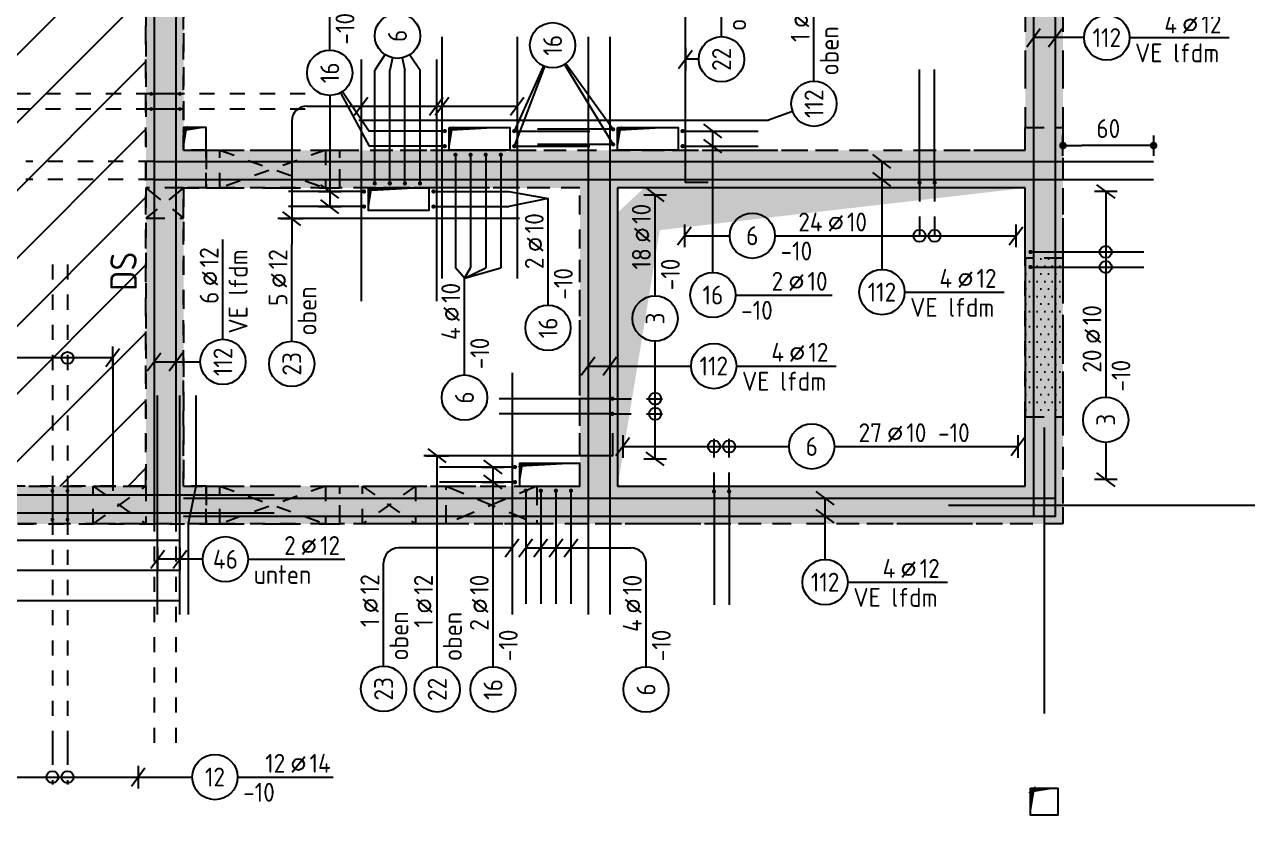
# Model space of a CAD drawing. Extents: x -19 to 96, y 0 to 49.
# Drawn here: x 36.05 to 44.15, y 21.72 to 26.97 of the extents above; entities that cross this region are included whole.
import ezdxf
from ezdxf.enums import TextEntityAlignment as Align

# ---------------------------------------------------------------- set-up
doc = ezdxf.new("R2010")
doc.units = 0
doc.header["$LTSCALE"] = 0.5
for name, pattern in [('AUSGEZOGEN', [1000.01, 1000, 0.01]), ('DASHED', [0.75, 0.5, -0.25]), ('DOT', [0.175, 0.05, -0.125]), ('HIDDEN', [0.375, 0.25, -0.125]), ('HIDDEN2', [0.187, 0.125, -0.062]), ('PUNKT', [0.175, 0.05, -0.125]), ('VERDECKT', [0.375, 0.25, -0.125])]:
    doc.linetypes.add(name, pattern=pattern)
for name, color, linetype in [('ACHSEN', 7, 'Continuous'), ('BETON', 7, 'Continuous'), ('Brüstung 1.UG', 7, 'Continuous'), ('BZ', 7, 'Continuous'), ('DD', 7, 'Continuous'), ('EG', 7, 'Continuous'), ('grau_dunkel', 7, 'Continuous'), ('grau_hell', 7, 'Continuous'), ('grau_mittel', 7, 'Continuous'), ('MASSE', 7, 'Continuous'), ('RND', 7, 'Continuous'), ('SCHATTEN', 7, 'Continuous'), ('SCHRAFF', 7, 'Continuous'), ('TEXT', 7, 'Continuous'), ('VERDECKT', 7, 'Continuous'), ('WD', 7, 'Continuous')]:
    doc.layers.add(name, color=color, linetype=linetype)
doc.layers.add('NOPLOT', color=7, linetype='Continuous', plot=False)
doc.styles.add('txt', font='isocp.shx')
doc.dimstyles.new('DOT_I', dxfattribs={"dimscale": 0.5, "dimtxt": 0.25, "dimasz": 0.25, "dimexe": 0.1, "dimexo": 0.3, "dimgap": 0.1, "dimtad": 1, "dimdec": 3, "dimzin": 3, "dimtxsty": 'txt', "dimblk": 'DOT', "dimblk1": 'DOT', "dimblk2": 'DOT', "dimsah": 1, "dimcen": 0.1, "dimse1": 1, "dimse2": 1, "dimazin": 0, "dimtfac": 1, "dimtdec": 4, "dimtix": 1, "dimtmove": 2, "dimatfit": 3, "dimfxl": 0, "dimtvp": 1, "dimtolj": 1, "dimtzin": 0, "dimarcsym": 0})
pattern_1 = [(0, (-68.37773, 378.069226), (0.025, 0.05), [0, -0.05])]

# ---------------------------------------------------------------- blocks, each defined once
blk = doc.blocks.new('lei_gre')
at = {"layer": 'RND', "color": 7, "linetype": 'Continuous'}
for p, q in [((-0.09, -0.12), (0.09, 0.12)), ((0, 0.15), (0, -0.15))]:
    blk.add_line(p, q, dxfattribs=at)
blk = doc.blocks.new('RND_LEI')
at = {"layer": 'RND', "color": 7, "linetype": 'Continuous'}
blk.add_line((1.022, 0.066), (1.19, 0.27), dxfattribs=at)
for centre, radius in [((0, 0), 0.3), ((1.106, 0.168), 0.075)]:
    blk.add_circle(centre, radius, dxfattribs=at)
at = {"layer": 'RND', "color": 7, "linetype": 'Continuous', "style": 'txt'}
blk.add_attdef('ANZ', text='', height=0.25, dxfattribs=at).set_placement((0.931, 0.057), align=Align.RIGHT)
for tag, p in [('DUM', (1.253, 0.057)), ('ABSTD', (1.674, 0.057)), ('POSTXT', (0.374, -0.327))]:
    blk.add_attdef(tag, p, '', height=0.25, dxfattribs=at)
blk.add_attdef('POSL', text='', height=0.25, dxfattribs=at).set_placement((0, 0), align=Align.MIDDLE)
blk = doc.blocks.new('DOT')
at = {"layer": 'MASSE', "color": 7, "linetype": 'Continuous'}
for p, q in [((0, 0), (-1, 0)), ((0, 0.54), (0, -0.54))]:
    blk.add_line(p, q, dxfattribs=at)
at = {"layer": 'MASSE', "color": 7, "linetype": 'Continuous', "const_width": 0.2}
blk.add_lwpolyline([(-0.1, 0, 1), (0.1, 0, 1)], format="xyb", close=True, dxfattribs=at)
blk = doc.blocks.new('*D80')
at = {"layer": 'Defpoints', "color": 0, "linetype": 'AUSGEZOGEN', "transparency": 16777216}
for p in [(42.9322, 26.1686), (42.9322, 26.1686), (43.5322, 26.1686)]:
    blk.add_point(p, dxfattribs=at)
at = {"layer": 'MASSE', "color": 0, "linetype": 'AUSGEZOGEN', "lineweight": -2, "transparency": 16777216}
blk.add_line((43.4072, 26.1686), (43.0572, 26.1686), dxfattribs=at)
at = {"layer": 'MASSE', "color": 0, "linetype": 'AUSGEZOGEN', "lineweight": -2, "transparency": 16777216, "xscale": 0.125, "yscale": 0.125, "zscale": 0.125, "rotation": 180}
blk.add_blockref('DOT', (42.9322, 26.1686), dxfattribs=at)
at = {"layer": 'MASSE', "color": 0, "linetype": 'AUSGEZOGEN', "lineweight": -2, "transparency": 16777216, "xscale": 0.125, "yscale": 0.125, "zscale": 0.125}
blk.add_blockref('DOT', (43.5322, 26.1686), dxfattribs=at)
at = {"layer": 'MASSE', "color": 0, "linetype": 'AUSGEZOGEN', "transparency": 16777216, "insert": (43.2322, 26.2811), "char_height": 0.125, "attachment_point": 5, "style": 'txt'}
blk.add_mtext('\\A1;60', dxfattribs=at)

msp = doc.modelspace()

# ---------------------------------------------------------------- hatches: boundary and pattern name
at = {"layer": 'Brüstung 1.UG', "linetype": 'AUSGEZOGEN'}
h = msp.add_hatch(dxfattribs=at)
h.set_pattern_fill('DOTS', color=102, scale=0.8, double=1)
h.set_pattern_definition([(0, (-67.68925, 478.069226), (0.025, 0.05), [0, -0.05])])
h.paths.add_polyline_path([(42.6822, 24.9561), (42.9322, 24.9561), (42.9322, 25.4227), (42.6822, 25.4227)])
h.paths.add_polyline_path([(42.6822, 24.3727), (42.9322, 24.3727), (42.9322, 24.9561), (42.6822, 24.9561)])
at = {"layer": 'grau_hell', "linetype": 'AUSGEZOGEN'}
h = msp.add_hatch(dxfattribs=at)
h.set_pattern_fill('ANSI31', color=9, scale=0.1, style=0, double=1)
h.set_pattern_definition([(45, (0.70277, 0), (-0.2245064, 0.2245064), [])])
h.paths.add_polyline_path([(18.0072, 31.697), (18.0072, 37.8627), (16.6822, 37.8627), (16.6822, 36.6227), (16.6822, 35.4877), (16.6822, 31.0327), (16.8722, 31.0327), (16.8722, 30.8527), (16.6822, 30.8527), (16.6822, 29.9127), (16.6822, 28.2877), (21.5772, 28.2877), (21.9772, 28.2877), (22.3322, 28.2877), (23.2172, 28.2877), (25.9822, 28.2877), (25.9822, 28.0377), (25.7322, 28.0377), (25.7322, 27.5077), (25.9822, 27.5077), (25.9822, 27.7577), (26.2322, 27.7577), (26.2322, 27.5077), (29.9697, 27.5077), (29.9697, 23.9127), (36.8572, 23.9127), (36.8572, 27.6877), (36.4072, 27.6877), (36.4072, 28.1377), (36.8572, 28.1377), (36.8572, 28.2877), (38.4872, 28.2877), (39.0872, 28.2877), (41.6322, 28.2877), (41.6322, 28.8377), (41.6322, 29.9127), (41.6322, 30.1627), (42.6822, 30.1627), (42.6822, 35.4877), (42.6822, 36.6227), (42.6822, 37.8627), (41.3822, 37.8627), (41.3822, 31.697)])
h.paths.add_polyline_path([(25.2322, 30.6627), (25.2322, 29.9677), (24.9822, 29.9677), (24.9822, 30.6627)], flags=16)
h.paths.add_polyline_path([(26.6322, 30.6627), (26.8822, 30.6627), (26.8822, 30.4627), (27.0822, 30.4627), (27.0822, 30.2627), (26.8822, 30.2627), (26.8822, 29.9677), (26.6322, 29.9677)], flags=16)
h.paths.add_polyline_path([(24.3172, 31.0327), (24.3172, 30.8527), (24.1372, 30.8527), (24.1372, 31.0327)], flags=16)
h.paths.add_polyline_path([(23.9772, 31.0327), (23.9772, 30.8527), (23.7972, 30.8527), (23.7972, 31.0327)], flags=16)
h.paths.add_polyline_path([(23.1322, 30.6627), (23.1322, 29.9677), (22.8822, 29.9677), (22.8822, 30.6627)], flags=16)
h.paths.add_polyline_path([(28.7322, 30.6627), (28.9822, 30.6627), (28.9822, 29.9677), (28.7322, 29.9677)], flags=16)
h.paths.add_polyline_path([(28.6872, 28.1377), (29.1872, 28.1377), (29.1872, 27.6777), (28.6872, 27.6777)], flags=16)
h.paths.add_polyline_path([(21.4822, 30.6627), (21.4822, 29.9677), (21.2322, 29.9677), (21.2322, 30.6627)], flags=16)
h.paths.add_polyline_path([(30.3822, 30.6627), (30.6322, 30.6627), (30.6322, 30.4627), (30.8322, 30.4627), (30.8322, 30.2627), (30.6322, 30.2627), (30.6322, 29.9677), (30.3822, 29.9677)], flags=16)
h.paths.add_polyline_path([(29.5272, 28.1377), (29.9472, 28.1377), (29.9472, 27.7177), (29.5272, 27.7177)], flags=16)
h.paths.add_polyline_path([(31.2922, 31.0327), (31.4722, 31.0327), (31.4722, 30.8527), (31.2922, 30.8527)], flags=16)
h.paths.add_polyline_path([(31.6372, 31.0327), (31.8172, 31.0327), (31.8172, 30.8527), (31.6372, 30.8527)], flags=16)
h.paths.add_polyline_path([(19.3822, 30.6627), (19.3822, 29.9677), (19.1322, 29.9677), (19.1322, 30.6627)], flags=16)
h.paths.add_polyline_path([(32.4822, 30.6627), (32.7322, 30.6627), (32.7322, 29.9677), (32.4822, 29.9677)], flags=16)
h.paths.add_polyline_path([(32.5072, 28.1377), (33.0072, 28.1377), (33.0072, 27.6377), (32.5072, 27.6377)], flags=16)
h.paths.add_polyline_path([(17.5416, 30.7777), (17.5416, 30.5977), (17.3616, 30.5977), (17.3616, 30.7777)], flags=16)
h.paths.add_polyline_path([(34.1322, 30.6627), (34.3822, 30.6627), (34.3822, 29.9677), (34.1322, 29.9677)], flags=16)
h.paths.add_polyline_path([(33.9122, 28.0777), (34.2122, 28.0777), (34.2122, 27.7777), (33.9122, 27.7777)], flags=16)
h.paths.add_polyline_path([(36.2322, 30.6627), (36.4822, 30.6627), (36.4822, 29.9677), (36.2322, 29.9677)], flags=16)
h.paths.add_polyline_path([(37.8822, 30.6627), (38.1322, 30.6627), (38.1322, 29.9677), (37.8822, 29.9677)], flags=16)
h.paths.add_polyline_path([(38.7972, 31.0327), (38.9772, 31.0327), (38.9772, 30.8527), (38.7972, 30.8527)], flags=16)
h.paths.add_polyline_path([(39.1372, 31.0327), (39.3172, 31.0327), (39.3172, 30.8527), (39.1372, 30.8527)], flags=16)
h.paths.add_polyline_path([(39.9822, 30.6627), (40.2322, 30.6627), (40.2322, 29.9677), (39.9822, 29.9677)], flags=16)
h.paths.add_polyline_path([(41.8216, 30.7777), (42.0016, 30.7777), (42.0016, 30.5977), (41.8216, 30.5977)], flags=16)
at = {"layer": 'grau_mittel'}
for points in [[(37.1072, 25.8877), (37.2572, 25.8877), (37.2572, 26.1377), (37.1072, 26.1377), (37.1072, 28.0377), (38.4872, 28.0377), (38.4872, 28.2877), (36.8572, 28.2877), (36.8572, 23.9127), (25.7322, 23.9127), (24.7822, 23.9127), (24.7822, 28.0377), (25.7322, 28.0377), (25.9822, 28.0377), (25.9822, 28.2877), (23.2172, 28.2877), (23.2172, 28.0377), (23.3672, 28.0377), (23.3672, 26.8477), (20.5172, 26.8477), (20.5172, 28.0377), (21.5772, 28.0377), (21.5772, 28.2877), (13.9322, 28.2877), (13.9322, 23.6627), (14.3322, 23.6627), (14.3322, 23.9127), (14.1822, 23.9127), (14.1822, 28.0377), (20.2672, 28.0377), (20.2672, 23.9127), (20.1172, 23.9127), (20.1172, 23.6627), (20.6672, 23.6627), (20.6672, 23.9127), (20.5172, 23.9127), (20.5172, 26.5977), (23.6172, 26.5977), (23.6172, 28.0377), (24.5322, 28.0377), (24.5322, 23.9127), (23.6172, 23.9127), (21.6772, 23.9127), (21.6772, 23.6627), (37.2572, 23.6627), (37.2572, 23.9127), (37.1072, 23.9127)], [(38.1422, 26.1377), (38.1422, 25.8877), (39.7322, 25.8877), (39.7322, 23.9127), (39.4472, 23.9127), (39.4467, 23.6627), (42.9322, 23.6627), (42.9322, 24.3727), (42.6822, 24.3727), (42.6822, 23.9127), (39.9822, 23.9127), (39.9822, 25.8877), (42.6822, 25.8877), (42.6822, 25.4227), (42.9322, 25.4227), (42.9322, 26.2874), (42.6822, 26.2874), (42.6822, 26.1377)], [(38.1422, 23.9127), (38.1422, 23.6627), (38.8472, 23.6627), (38.8472, 23.9127)]]:
    msp.add_hatch(color=61, dxfattribs=at).paths.add_polyline_path(points)
h = msp.add_hatch(color=61, dxfattribs=at)
h.paths.add_polyline_path([(42.9322, 27.1724), (42.6822, 27.1724), (42.6822, 26.2874), (42.9322, 26.2874)])
h.paths.add_polyline_path([(42.9322, 25.4227), (42.6822, 25.4227), (42.6822, 24.3727), (42.9322, 24.3727)])
h = msp.add_hatch(color=61, dxfattribs=at)
h.paths.add_polyline_path([(37.2572, 26.1377), (37.2572, 25.8877), (38.1422, 25.8877), (38.1422, 26.1377)])
h.paths.add_polyline_path([(37.2572, 23.9127), (37.2572, 23.6627), (38.1422, 23.6627), (38.1422, 23.9127)])
at = {"layer": 'SCHRAFF', "linetype": 'AUSGEZOGEN'}
h = msp.add_hatch(dxfattribs=at)
h.set_pattern_fill('DOTS', scale=0.8, double=1)
h.set_pattern_definition(pattern_1)
h.paths.add_polyline_path([(37.1072, 28.0377), (42.6822, 28.0377), (42.6822, 27.1724), (42.9322, 27.1724), (42.9322, 28.2877), (36.8572, 28.2877), (36.8572, 27.5077), (35.8072, 27.5077), (35.8072, 27.2577), (36.8572, 27.2577), (36.8572, 23.9127), (35.6122, 23.9127), (35.6122, 23.6627), (37.2572, 23.6627), (37.2572, 23.9127), (37.1072, 23.9127), (37.1072, 25.8877), (37.2572, 25.8877), (37.2572, 26.1377), (37.1072, 26.1377)])
h = msp.add_hatch(dxfattribs=at)
h.set_pattern_fill('DOTS', scale=0.8, double=1)
h.set_pattern_definition(pattern_1)
h.paths.add_polyline_path([(42.9322, 26.2874), (42.6822, 26.2874), (42.6822, 26.1377), (38.1422, 26.1377), (38.1422, 25.8877), (39.7322, 25.8877), (39.7322, 23.9127), (38.1422, 23.9127), (38.1422, 23.6627), (42.9322, 23.6627), (42.9322, 24.3727), (42.6822, 24.3727), (42.6822, 23.9127), (39.9822, 23.9127), (39.9822, 25.8877), (42.6822, 25.8877), (42.6822, 25.4227), (42.9322, 25.4227)])

# ---------------------------------------------------------------- linework, layer by layer
at = {"layer": 'ACHSEN', "color": 140, "linetype": 'AUSGEZOGEN'}
for p, q in [((42.8072, 24.3004), (42.8072, 22.4065)), ((42.1743, 23.7877), (44.2503, 23.7877))]:
    msp.add_line(p, q, dxfattribs=at)
at = {"layer": 'BETON', "color": 6, "linetype": 'AUSGEZOGEN', "lineweight": -2}
for p, q in [((42.6822, 26.1377), (42.6822, 26.2874)), ((42.6822, 25.8877), (39.9822, 25.8877)), ((39.9822, 25.8877), (39.9822, 23.9127)), ((42.6822, 25.4227), (42.6822, 25.8877)), ((42.6822, 23.9127), (42.6822, 24.3727)), ((39.9822, 23.9127), (42.6822, 23.9127))]:
    msp.add_line(p, q, dxfattribs=at)
at = {"layer": 'BETON', "color": 6, "linetype": 'AUSGEZOGEN'}
msp.add_line((42.6822, 25.4227), (42.6822, 24.3727), dxfattribs=at)
at = {"layer": 'Brüstung 1.UG', "color": 102, "linetype": 'DOT'}
for p, q in [((42.6822, 24.3727), (42.6822, 25.4227)), ((42.9322, 25.4227), (42.9322, 24.3727))]:
    msp.add_line(p, q, dxfattribs=at)
at = {"layer": 'BZ', "color": 102, "linetype": 'PUNKT'}
for p, q in [((37.3472, 26.1377), (38.0472, 25.8877)), ((38.0472, 26.1377), (37.3472, 25.8877)), ((36.5072, 23.6627), (36.8572, 23.9127)), ((36.5072, 23.9127), (36.8572, 23.6627)), ((37.3472, 23.9127), (38.0472, 23.6627)), ((38.0472, 23.9127), (37.3472, 23.6627)), ((38.2922, 23.9127), (38.6422, 23.6627)), ((38.6422, 23.9127), (38.2922, 23.6627))]:
    msp.add_line(p, q, dxfattribs=at)
for points in [[(37.3472, 26.1377), (38.0472, 26.1377), (38.0472, 25.8877), (37.3472, 25.8877)], [(36.5072, 23.9127), (36.8572, 23.9127), (36.8572, 23.6627), (36.5072, 23.6627)], [(37.3472, 23.9127), (38.0472, 23.9127), (38.0472, 23.6627), (37.3472, 23.6627)], [(38.2922, 23.9127), (38.6422, 23.9127), (38.6422, 23.6627), (38.2922, 23.6627)]]:
    msp.add_lwpolyline(points, close=True, dxfattribs=at)
at = {"layer": 'DD', "color": 7, "linetype": 'AUSGEZOGEN'}
for points in [[(37.1072, 26.1377), (37.2572, 26.1377), (37.2572, 26.2877), (37.1072, 26.2877)], [(38.8672, 26.2877), (39.2672, 26.2877), (39.2672, 26.1377), (38.8672, 26.1377)], [(39.9822, 26.2877), (40.3822, 26.2877), (40.3822, 26.1377), (39.9822, 26.1377)], [(38.3321, 25.8877), (38.7322, 25.8877), (38.7322, 25.7377), (38.3321, 25.7377)], [(39.3322, 23.9127), (39.7322, 23.9127), (39.7322, 24.0627), (39.3322, 24.0627)], [(42.7172, 21.9127), (42.8972, 21.9127), (42.8972, 21.7327), (42.7172, 21.7327)]]:
    msp.add_lwpolyline(points, close=True, dxfattribs=at)
at = {"layer": 'EG', "color": 0, "linetype": 'DOT', "lineweight": -2}
for p, q in [((37.1072, 26.1377), (37.1072, 28.0377)), ((36.8572, 27.2577), (36.8572, 23.9127)), ((42.6822, 26.1377), (42.6822, 26.2874)), ((42.6822, 26.2874), (42.9322, 26.2874)), ((42.9322, 26.2874), (42.9322, 25.4227)), ((37.2572, 26.1377), (37.1072, 26.1377)), ((37.2572, 25.8877), (37.2572, 26.1377)), ((38.1422, 26.1377), (42.6822, 26.1377)), ((38.1422, 25.8877), (38.1422, 26.1377)), ((37.1072, 23.9127), (37.1072, 25.8877)), ((37.1072, 25.8877), (37.2572, 25.8877)), ((39.7322, 25.8877), (38.1422, 25.8877)), ((39.7322, 23.9127), (39.7322, 25.8877)), ((42.6822, 25.8877), (39.9822, 25.8877)), ((39.9822, 25.8877), (39.9822, 23.9127)), ((42.6822, 25.4227), (42.6822, 25.8877)), ((42.9322, 25.4227), (42.6822, 25.4227)), ((42.6822, 23.9127), (42.6822, 24.3727)), ((42.6822, 24.3727), (42.9322, 24.3727)), ((42.9322, 24.3727), (42.9322, 23.6627)), ((36.8572, 23.9127), (35.6122, 23.9127)), ((37.2572, 23.9127), (37.1072, 23.9127)), ((37.2572, 23.6627), (37.2572, 23.9127)), ((38.1422, 23.6627), (38.1422, 23.9127)), ((38.1422, 23.9127), (39.7322, 23.9127)), ((39.9822, 23.9127), (42.6822, 23.9127)), ((35.6122, 23.6627), (37.2572, 23.6627)), ((42.9322, 23.6627), (38.1422, 23.6627))]:
    msp.add_line(p, q, dxfattribs=at)
at = {"layer": 'grau_dunkel', "color": 21}
msp.add_lwpolyline([(42.6822, 25.8877, 0, 0.31, 0), (39.9911, 25.7329, 0, 0, 0), (40.1427, 25.8746, 0.3221, 0, 0), (39.9822, 23.9127, 0, 0, 0)], format="xyseb", dxfattribs=at)
at = {"layer": 'NOPLOT', "color": 191, "linetype": 'Continuous'}
for points in [[(36.6378, 24.7626), (36.6378, 23.8816)], [(37.188, 24.5127), (37.188, 23.9127), (37.138, 23.6627), (37.138, 23.0627)]]:
    msp.add_lwpolyline(points, dxfattribs=at)
at = {"layer": 'RND', "color": 7, "linetype": 'AUSGEZOGEN'}
for p, q in [((40.6701, 26.8899), (40.6701, 27.5299)), ((38.0752, 26.8004), (38.0752, 27.4404)), ((41.2824, 26.5955), (41.2824, 27.2555)), ((43.3725, 26.8832), (44.0325, 26.8832)), ((43.2151, 25.8641), (43.2151, 25.1028)), ((39.5209, 25.1112), (39.5209, 25.8174)), ((40.2301, 25.1732), (40.2301, 25.843)), ((37.3672, 24.8858), (37.3672, 25.5458)), ((40.4246, 25.571), (40.7243, 25.571)), ((41.0243, 25.571), (42.6201, 25.571)), ((37.8234, 24.8727), (37.8234, 25.5127)), ((38.9677, 24.6496), (38.9677, 25.2896)), ((41.8827, 25.1977), (42.5427, 25.1977)), ((40.7631, 25.1787), (41.4031, 25.1787)), ((43.2151, 25.1028), (43.2151, 24.5024)), ((40.2301, 24.0935), (40.2301, 24.8732)), ((36.6378, 24.7622), (35.6378, 24.7622)), ((40.769, 24.7084), (41.429, 24.7084)), ((40.0161, 24.1757), (41.1178, 24.1757)), ((41.4178, 24.1757), (42.6328, 24.1757)), ((43.2151, 24.2024), (43.2151, 23.956)), ((37.534, 23.4287), (38.174, 23.4287)), ((38.4316, 22.7203), (38.4316, 23.3603)), ((38.7867, 22.7169), (38.7867, 23.3569)), ((39.1565, 22.7164), (39.1565, 23.3564)), ((40.1701, 22.716), (40.1701, 23.356)), ((41.5065, 23.2768), (42.1665, 23.2768)), ((35.6306, 21.9862), (36.8062, 21.9862)), ((36.8062, 21.9862), (37.1646, 21.9862)), ((37.4646, 21.9862), (38.0968, 21.9862))]:
    msp.add_line(p, q, dxfattribs=at)
at = {"layer": 'RND', "color": 102, "linetype": 'AUSGEZOGEN'}
for p, q in [((43.0725, 26.8832), (42.737, 26.8832)), ((38.441, 26.7704), (38.373, 26.6677)), ((38.4912, 26.7491), (38.473, 26.6677)), ((38.5555, 26.7489), (38.573, 26.6677)), ((38.606, 26.7701), (38.673, 26.6677)), ((40.5201, 26.7399), (40.4311, 26.7399)), ((39.49, 26.6959), (39.2971, 26.2645)), ((39.498, 26.6927), (39.2971, 26.1645)), ((39.6294, 26.7049), (39.9521, 26.1763)), ((39.6389, 26.7112), (39.9521, 26.2763)), ((38.0752, 26.5004), (38.0752, 25.7645)), ((38.1464, 26.5184), (38.3372, 26.1645)), ((38.1594, 26.5263), (38.3372, 26.2645)), ((37.9234, 26.4299), (39.3164, 26.4299)), ((41.1414, 26.3944), (40.9822, 26.3367)), ((37.8234, 26.3299), (37.8234, 25.5127)), ((40.6131, 25.3287), (40.6131, 26.2645)), ((41.7327, 26.0634), (41.7327, 25.3477)), ((39.2622, 25.8645), (39.5209, 25.8174)), ((39.5209, 25.8174), (39.2622, 25.7645)), ((38.9677, 25.2896), (38.908, 25.3577)), ((38.9677, 25.2896), (39.208, 25.3577)), ((38.9677, 25.2896), (39.108, 25.3577)), ((38.9677, 25.2896), (39.008, 25.3577)), ((36.9111, 24.7358), (37.2172, 24.7358)), ((39.7866, 24.7084), (40.469, 24.7084)), ((38.7867, 23.3569), (38.7867, 24.1144)), ((39.1565, 23.3564), (39.1565, 24.0395)), ((41.3565, 23.4268), (41.3565, 23.8331)), ((39.2829, 23.5043), (38.5316, 23.5043)), ((39.373, 23.5043), (40.0701, 23.5043)), ((37.234, 23.4287), (36.9351, 23.4287)), ((38.4316, 23.3603), (38.4316, 23.4043)), ((40.1701, 23.356), (40.1701, 23.4043))]:
    msp.add_line(p, q, dxfattribs=at)
at = {"layer": 'RND', "color": 102, "linetype": 'VERDECKT'}
for p, q in [((36.0624, 26.5104), (35.8432, 26.5104)), ((36.0624, 26.4104), (35.8432, 26.4104)), ((41.9818, 25.9227), (41.9818, 25.521)), ((42.0818, 25.9227), (42.0818, 25.521)), ((39.9472, 24.4919), (40.2801, 24.4919)), ((39.9472, 24.3919), (40.2801, 24.3919)), ((40.6205, 23.8777), (40.6205, 24.2257)), ((40.7205, 23.8777), (40.7205, 24.2257)), ((36.2378, 22.1914), (36.2378, 21.9362)), ((36.3378, 22.1914), (36.3378, 21.9362))]:
    msp.add_line(p, q, dxfattribs=at)
at = {"layer": 'RND', "color": 1, "linetype": 'HIDDEN2'}
for p, q in [((36.9072, 26.0634), (36.0624, 26.0634)), ((36.9072, 25.9444), (36.0624, 25.9444)), ((36.9111, 23.7127), (36.9111, 22.1914)), ((37.0556, 23.7127), (37.0556, 22.1914))]:
    msp.add_line(p, q, dxfattribs=at)
at = {"layer": 'RND', "color": 1, "linetype": 'AUSGEZOGEN'}
for points in [[(42.737, 30.1627), (42.737, 23.7127)], [(42.881, 30.1627), (42.881, 23.7127)], [(36.9111, 28.2377), (36.9111, 23.7127)], [(37.0556, 28.2377), (37.0556, 23.7127)], [(40.5811, 25.9244), (40.4311, 25.9244), (40.4311, 27.1744)], [(38.8179, 26.8877), (38.8179, 25.2877)], [(39.3164, 26.8877), (39.3164, 25.2877)], [(39.7866, 26.8877), (39.7866, 23.0627)], [(39.9306, 26.8877), (39.9306, 23.0627)], [(38.2829, 26.7377), (38.2829, 25.1377)], [(38.7814, 26.7377), (38.7814, 25.1377)], [(38.373, 25.9177), (38.373, 26.6677)], [(38.473, 25.9177), (38.473, 26.6677)], [(38.573, 25.9177), (38.573, 26.6677)], [(38.673, 25.9177), (38.673, 26.6677)], [(41.9818, 25.9227), (41.9818, 26.6727)], [(42.0818, 25.9227), (42.0818, 26.6727)], [(37.0826, 26.5104), (36.8924, 26.5104)], [(37.0826, 26.4104), (36.8924, 26.4104)], [(38.2672, 26.3367), (40.9822, 26.3367)], [(38.8372, 26.2645), (38.3372, 26.2645)], [(39.2971, 26.2645), (39.7971, 26.2645)], [(39.9521, 26.2763), (39.4521, 26.2763)], [(40.4122, 26.2645), (40.9122, 26.2645)], [(39.9521, 26.1763), (39.4521, 26.1763)], [(38.8372, 26.1645), (38.3372, 26.1645)], [(38.908, 26.1077), (38.908, 25.3577)], [(39.008, 26.1077), (39.008, 25.3577)], [(39.108, 26.1077), (39.108, 25.3577)], [(39.208, 26.1077), (39.208, 25.3577)], [(39.2971, 26.1645), (39.7971, 26.1645)], [(40.4122, 26.1645), (40.9122, 26.1645)], [(36.9072, 26.0634), (43.5322, 26.0634)], [(36.9072, 25.9444), (43.5322, 25.9444)], [(38.3022, 25.8645), (37.8022, 25.8645)], [(38.7622, 25.8645), (39.2622, 25.8645)], [(38.3022, 25.7645), (37.8022, 25.7645)], [(38.7622, 25.7645), (39.2622, 25.7645)], [(39.3322, 25.6847), (37.7322, 25.6847)], [(42.7172, 25.4639), (43.4672, 25.4639)], [(42.7172, 25.3639), (43.4672, 25.3639)], [(39.2829, 24.6627), (39.2829, 23.0627)], [(36.9351, 23.0627), (36.9351, 24.5127)], [(37.0828, 23.0627), (37.0828, 24.5127)], [(39.9472, 24.4919), (39.1972, 24.4919)], [(39.9472, 24.3919), (39.1972, 24.3919)], [(39.9489, 24.2644), (39.9489, 24.1144), (38.6989, 24.1144)], [(39.3022, 24.0395), (38.8022, 24.0395)], [(39.3022, 23.9395), (38.8022, 23.9395)], [(28.6822, 23.856), (37.7072, 23.856)], [(36.2378, 23.8816), (36.2378, 23.6914)], [(36.3378, 23.8816), (36.3378, 23.6914)], [(37.1072, 23.8331), (42.8822, 23.8331)], [(39.373, 23.8827), (39.373, 23.1327)], [(39.473, 23.8827), (39.473, 23.1327)], [(39.573, 23.8827), (39.573, 23.1327)], [(39.673, 23.8827), (39.673, 23.1327)], [(40.6205, 23.8777), (40.6205, 23.1277)], [(40.7205, 23.8777), (40.7205, 23.1277)], [(28.6822, 23.737), (37.7072, 23.737)], [(37.1072, 23.7142), (42.8822, 23.7142)], [(37.0768, 23.5539), (33.0768, 23.5539)], [(37.0768, 23.3539), (33.0768, 23.3539)], [(37.0768, 23.1539), (33.0768, 23.1539)]]:
    msp.add_lwpolyline(points, dxfattribs=at)
at = {"layer": 'RND', "color": 1, "linetype": 'DOT'}
for points in [[(36.8924, 26.5104), (36.0624, 26.5104)], [(37.9126, 26.5104), (37.0826, 26.5104)], [(36.8924, 26.4104), (36.0624, 26.4104)], [(37.9126, 26.4104), (37.0826, 26.4104)], [(36.2378, 25.3816), (36.2378, 23.8816)], [(36.3378, 25.3816), (36.3378, 23.8816)], [(36.2378, 23.6914), (36.2378, 22.1914)], [(36.3378, 23.6914), (36.3378, 22.1914)]]:
    msp.add_lwpolyline(points, dxfattribs=at)
at = {"layer": 'RND', "color": 7, "linetype": 'AUSGEZOGEN'}
for points, const_width in [([(36.8987, 26.5104, 1), (36.8862, 26.5104, 1)], 0.0125), ([(37.0888, 26.5104, 1), (37.0763, 26.5104, 1)], 0.0125), ([(36.8987, 26.4104, 1), (36.8862, 26.4104, 1)], 0.0125), ([(37.0888, 26.4104, 1), (37.0763, 26.4104, 1)], 0.0125), ([(38.8372, 26.2715, -1), (38.8372, 26.2575, -1)], 0.014), ([(39.2971, 26.2715, 1), (39.2971, 26.2575, 1)], 0.014), ([(39.9521, 26.2833, -1), (39.9521, 26.2693, -1)], 0.014), ([(40.4122, 26.2715, 1), (40.4122, 26.2575, 1)], 0.014), ([(38.8372, 26.1715, -1), (38.8372, 26.1575, -1)], 0.014), ([(39.2971, 26.1715, 1), (39.2971, 26.1575, 1)], 0.014), ([(39.9521, 26.1833, -1), (39.9521, 26.1693, -1)], 0.014), ([(40.4122, 26.1715, 1), (40.4122, 26.1575, 1)], 0.014), ([(38.901, 26.1077, 1), (38.915, 26.1077, 1)], 0.014), ([(39.001, 26.1077, 1), (39.015, 26.1077, 1)], 0.014), ([(39.101, 26.1077, 1), (39.115, 26.1077, 1)], 0.014), ([(39.201, 26.1077, 1), (39.215, 26.1077, 1)], 0.014), ([(38.366, 25.9177, -1), (38.38, 25.9177, -1)], 0.014), ([(38.466, 25.9177, -1), (38.48, 25.9177, -1)], 0.014), ([(38.566, 25.9177, -1), (38.58, 25.9177, -1)], 0.014), ([(38.666, 25.9177, -1), (38.68, 25.9177, -1)], 0.014), ([(41.9748, 25.9227, 1), (41.9888, 25.9227, 1)], 0.014), ([(42.0748, 25.9227, 1), (42.0888, 25.9227, 1)], 0.014), ([(38.3022, 25.8715, -1), (38.3022, 25.8575, -1)], 0.014), ([(38.7622, 25.8715, 1), (38.7622, 25.8575, 1)], 0.014), ([(38.3022, 25.7715, -1), (38.3022, 25.7575, -1)], 0.014), ([(38.7622, 25.7715, 1), (38.7622, 25.7575, 1)], 0.014), ([(42.7172, 25.4569, -1), (42.7172, 25.4709, -1)], 0.014), ([(42.7172, 25.3569, -1), (42.7172, 25.3709, -1)], 0.014), ([(39.9472, 24.4849, 1), (39.9472, 24.4989, 1)], 0.014), ([(39.9472, 24.3849, 1), (39.9472, 24.3989, 1)], 0.014), ([(39.3022, 24.0465, -1), (39.3022, 24.0325, -1)], 0.014), ([(39.3022, 23.9465, -1), (39.3022, 23.9325, -1)], 0.014), ([(36.2378, 23.8878, 1), (36.2378, 23.8753, 1)], 0.0125), ([(36.3378, 23.8878, 1), (36.3378, 23.8753, 1)], 0.0125), ([(39.366, 23.8827, 1), (39.38, 23.8827, 1)], 0.014), ([(39.466, 23.8827, 1), (39.48, 23.8827, 1)], 0.014), ([(39.566, 23.8827, 1), (39.58, 23.8827, 1)], 0.014), ([(39.666, 23.8827, 1), (39.68, 23.8827, 1)], 0.014), ([(40.6135, 23.8777, -1), (40.6275, 23.8777, -1)], 0.014), ([(40.7135, 23.8777, -1), (40.7275, 23.8777, -1)], 0.014), ([(36.2378, 23.6977, 1), (36.2378, 23.6852, 1)], 0.0125), ([(36.3378, 23.6977, 1), (36.3378, 23.6852, 1)], 0.0125)]:
    msp.add_lwpolyline(points, format="xyb", close=True, dxfattribs=dict(at, const_width=const_width))
for centre in [(41.9818, 25.571), (42.0818, 25.571), (43.2151, 25.4639), (43.2151, 25.3639), (36.3378, 24.7622), (40.2301, 24.4919), (40.2301, 24.3919), (40.6205, 24.1757), (40.7205, 24.1757), (36.2378, 21.9862), (36.3378, 21.9862)]:
    msp.add_circle(centre, 0.04, dxfattribs=at)
at = {"layer": 'RND', "color": 102, "linetype": 'AUSGEZOGEN'}
for centre, start, end in [((37.9234, 26.3299), 90, 180), ((38.5316, 23.4043), 90, 180), ((40.0701, 23.4043), 0, 90)]:
    msp.add_arc(centre, 0.1, start, end, dxfattribs=at)
at = {"layer": 'SCHATTEN', "color": 1, "linetype": 'AUSGEZOGEN'}
for points in [[(37.1072, 26.1377, 0, 0.0245, 0), (37.1194, 26.2867, 0, 0, 0), (37.1082, 26.2755, 0.0245, 0, 0), (37.2572, 26.2877, 0, 0, 0)], [(38.8672, 26.1377, 0, 0.0245, 0), (38.8794, 26.2867, 0, 0, 0), (38.8675, 26.2765, 0.0224, 0, 0), (39.2672, 26.2877, 0, 0, 0)], [(39.9822, 26.1377, 0, 0.0245, 0), (39.9944, 26.2867, 0, 0, 0), (39.9825, 26.2765, 0.0224, 0, 0), (40.3822, 26.2877, 0, 0, 0)], [(38.3321, 25.7377, 0, 0.0245, 0), (38.3443, 25.8867, 0, 0, 0), (38.3325, 25.8765, 0.0224, 0, 0), (38.7322, 25.8877, 0, 0, 0)], [(39.3322, 23.9127, 0, 0.0245, 0), (39.3444, 24.0617, 0, 0, 0), (39.3325, 24.0515, 0.0224, 0, 0), (39.7322, 24.0627, 0, 0, 0)], [(42.7172, 21.7327, 0, 0.0294, 0), (42.7318, 21.9115, 0, 0, 0), (42.7184, 21.8981, 0.0294, 0, 0), (42.8972, 21.9127, 0, 0, 0)]]:
    msp.add_lwpolyline(points, format="xyseb", dxfattribs=at)
at = {"layer": 'VERDECKT', "color": 7, "linetype": 'VERDECKT', "lineweight": -2}
for p, q in [((36.8572, 23.9127), (36.8572, 28.2877)), ((37.1072, 28.0377), (37.1072, 26.1377)), ((42.6822, 26.2874), (42.9322, 26.2874)), ((42.9322, 26.2874), (42.9322, 25.4227)), ((37.1072, 26.1377), (37.2572, 26.1377)), ((37.2572, 26.1377), (37.2572, 25.8877)), ((38.1422, 26.1377), (42.6822, 26.1377)), ((38.1422, 25.8877), (38.1422, 26.1377)), ((37.2572, 25.8877), (37.1072, 25.8877)), ((37.1072, 25.8877), (37.1072, 23.9127)), ((39.7322, 25.8877), (38.1422, 25.8877)), ((39.7322, 23.9127), (39.7322, 25.8877)), ((42.9322, 25.4227), (42.6822, 25.4227)), ((42.6822, 24.3727), (42.9322, 24.3727)), ((42.9322, 24.3727), (42.9322, 23.6627)), ((25.7322, 23.9127), (36.8572, 23.9127)), ((37.1072, 23.9127), (37.2572, 23.9127)), ((37.2572, 23.9127), (37.2572, 23.6627)), ((38.1422, 23.6627), (38.1422, 23.9127)), ((38.1422, 23.9127), (38.8472, 23.9127)), ((39.4472, 23.9127), (39.7322, 23.9127)), ((37.2572, 23.6627), (21.6772, 23.6627)), ((38.8472, 23.6627), (38.1422, 23.6627)), ((42.9322, 23.6627), (39.4467, 23.6627))]:
    msp.add_line(p, q, dxfattribs=at)
at = {"layer": 'VERDECKT', "color": 7, "linetype": 'DASHED'}
for p, q in [((42.6822, 27.1724), (42.6822, 26.2874)), ((42.9322, 27.1724), (42.9322, 26.2874)), ((37.2572, 26.1377), (38.1422, 26.1377)), ((37.2572, 25.8877), (38.1422, 25.8877)), ((42.9322, 25.4227), (42.9322, 24.3727)), ((37.2572, 23.9127), (38.1422, 23.9127)), ((37.2572, 23.6627), (38.1422, 23.6627))]:
    msp.add_line(p, q, dxfattribs=at)
at = {"layer": 'VERDECKT', "color": 7, "linetype": 'HIDDEN'}
for p, q in [((38.8472, 23.6627), (38.8472, 23.9127)), ((39.4472, 23.9127), (39.4467, 23.6627))]:
    msp.add_line(p, q, dxfattribs=at)
at = {"layer": 'WD', "color": 102, "linetype": 'HIDDEN'}
for p, q in [((36.8572, 25.8877), (37.1072, 25.6877)), ((37.1072, 25.8877), (36.8572, 25.6877)), ((38.8472, 23.9127), (39.4467, 23.6627)), ((39.4472, 23.9127), (38.8472, 23.6627))]:
    msp.add_line(p, q, dxfattribs=at)
for points in [[(36.8572, 25.6877), (37.1072, 25.6877), (37.1072, 25.8877), (36.8572, 25.8877)], [(38.8472, 23.9127), (39.4472, 23.9127), (39.4472, 23.6627), (38.8472, 23.6627)]]:
    msp.add_lwpolyline(points, close=True, dxfattribs=at)

# ---------------------------------------------------------------- block references
at = {"layer": 'RND', "color": 7, "linetype": 'AUSGEZOGEN', "xscale": 0.5, "yscale": 0.5, "zscale": 0.5, "rotation": 90}
for p, values in [((38.5238, 26.8955), {'POSL': '6', 'DUM': '10', 'ANZ': '4', 'POSTXT': '-10'}), ((39.5513, 26.8329), {'POSL': '16', 'DUM': '10', 'ANZ': '4', 'POSTXT': '-10'}), ((40.6701, 26.7399), {'POSL': '22', 'DUM': '12', 'ANZ': '1', 'POSTXT': 'oben'}), ((38.0752, 26.6504), {'POSL': '16', 'DUM': '10', 'ANZ': '4', 'POSTXT': '-10'}), ((41.2824, 26.4455), {'POSL': '112', 'DUM': '12', 'ANZ': '1', 'POSTXT': 'oben'}), ((40.2301, 25.0232), {'POSL': '3', 'DUM': '10', 'ANZ': '18', 'POSTXT': '-10'}), ((39.5209, 24.9612), {'POSL': '16', 'DUM': '10', 'ANZ': '2', 'POSTXT': '-10'}), ((37.3672, 24.7358), {'POSL': '112', 'DUM': '12', 'ANZ': '6', 'POSTXT': 'VE lfdm'}), ((37.8234, 24.7227), {'POSL': '23', 'DUM': '12', 'ANZ': '5', 'POSTXT': 'oben'}), ((38.9677, 24.4996), {'POSL': '6', 'DUM': '10', 'ANZ': '4', 'POSTXT': '-10'}), ((43.2151, 24.3524), {'POSL': '3', 'DUM': '10', 'ANZ': '20', 'POSTXT': '-10'}), ((38.4316, 22.5703), {'POSL': '23', 'DUM': '12', 'ANZ': '1', 'POSTXT': 'oben'}), ((38.7867, 22.5669), {'POSL': '22', 'DUM': '12', 'ANZ': '1', 'POSTXT': 'oben '}), ((39.1565, 22.5664), {'POSL': '16', 'DUM': '10', 'ANZ': '2', 'POSTXT': '-10'}), ((40.1701, 22.566), {'POSL': '6', 'DUM': '10', 'ANZ': '4', 'POSTXT': '-10'})]:
    msp.add_blockref('RND_LEI', p, dxfattribs=at).add_auto_attribs(values)
at = {"layer": 'RND', "color": 7, "linetype": 'AUSGEZOGEN', "xscale": 0.5, "yscale": 0.5, "zscale": 0.5}
for p, values in [((43.2225, 26.8832), {'POSL': '112', 'DUM': '12', 'ANZ': '4', 'POSTXT': 'VE lfdm'}), ((40.8743, 25.571), {'POSL': '6', 'DUM': '10', 'ANZ': '24', 'POSTXT': '-10'}), ((40.6131, 25.1787), {'POSL': '16', 'DUM': '10', 'ANZ': '2', 'POSTXT': '-10'}), ((41.7327, 25.1977), {'POSL': '112', 'DUM': '12', 'ANZ': '4', 'POSTXT': 'VE lfdm'}), ((40.619, 24.7084), {'POSL': '112', 'DUM': '12', 'ANZ': '4', 'POSTXT': 'VE lfdm'}), ((41.2678, 24.1757), {'POSL': '6', 'DUM': '10', 'ANZ': '27', 'ABSTD': '-10'}), ((37.384, 23.4287), {'POSL': '46', 'DUM': '12', 'ANZ': '2', 'POSTXT': 'unten'}), ((41.3565, 23.2768), {'POSL': '112', 'DUM': '12', 'ANZ': '4', 'POSTXT': 'VE lfdm'}), ((37.3146, 21.9862), {'POSL': '12', 'DUM': '14', 'ANZ': '12', 'POSTXT': '-10'})]:
    msp.add_blockref('RND_LEI', p, dxfattribs=at).add_auto_attribs(values)
for p in [(42.737, 26.8832), (42.881, 26.8832), (40.4311, 26.7399), (38.2829, 26.4299), (38.7814, 26.4299), (38.8179, 26.4299), (39.3164, 26.4299), (40.4246, 25.571), (42.6201, 25.571), (36.9111, 24.7358), (37.0556, 24.7358), (39.7866, 24.7084), (39.9306, 24.7084), (40.0161, 24.1757), (42.6328, 24.1757), (39.2829, 23.5043), (39.373, 23.5043), (39.473, 23.5043), (39.573, 23.5043), (39.673, 23.5043), (36.9351, 23.4287), (37.0828, 23.4287), (36.8062, 21.9862)]:
    msp.add_blockref('lei_gre', p, dxfattribs=at)
for p, rotation in [((40.6131, 26.2645), 90), ((40.6131, 26.1645), 90), ((41.7327, 26.0634), 90), ((41.7327, 25.9444), 89.99999999998401), ((38.0752, 25.8645), 90), ((40.2301, 25.843), 90), ((43.2151, 25.8641), 270), ((38.0752, 25.7645), 90), ((37.8234, 25.6847), 90), ((36.6378, 24.7622), 180), ((38.7867, 24.1144), 90), ((39.1565, 24.0395), 90), ((40.2301, 24.0935), 90), ((39.1565, 23.9395), 90), ((43.2151, 23.956), 270), ((41.3565, 23.8331), 90), ((41.3565, 23.7142), 90)]:
    msp.add_blockref('lei_gre', p, dxfattribs=dict(at, rotation=rotation))

# ---------------------------------------------------------------- texts
at = {"layer": 'TEXT', "color": 1, "linetype": 'AUSGEZOGEN', "style": 'txt'}
msp.add_text('DS', height=0.175, rotation=90, dxfattribs=at).set_placement((36.7965, 25.2053))

# ---------------------------------------------------------------- dimensions: what is measured, and where the dimension line sits
at = {"layer": 'MASSE', "color": 7, "linetype": 'AUSGEZOGEN'}
dim = msp.add_linear_dim(base=(42.9322, 26.1686), p1=(43.5322, 26.1686), p2=(42.9322, 26.1686), dimstyle='DOT_I', override={"dimdec": 0, "dimlfac": 100}, dxfattribs=at)
dim.commit()
dim.dimension.update_dxf_attribs({"geometry": '*D80', "text_midpoint": (43.2322, 26.2811)})

doc.saveas('drawing.dxf')
